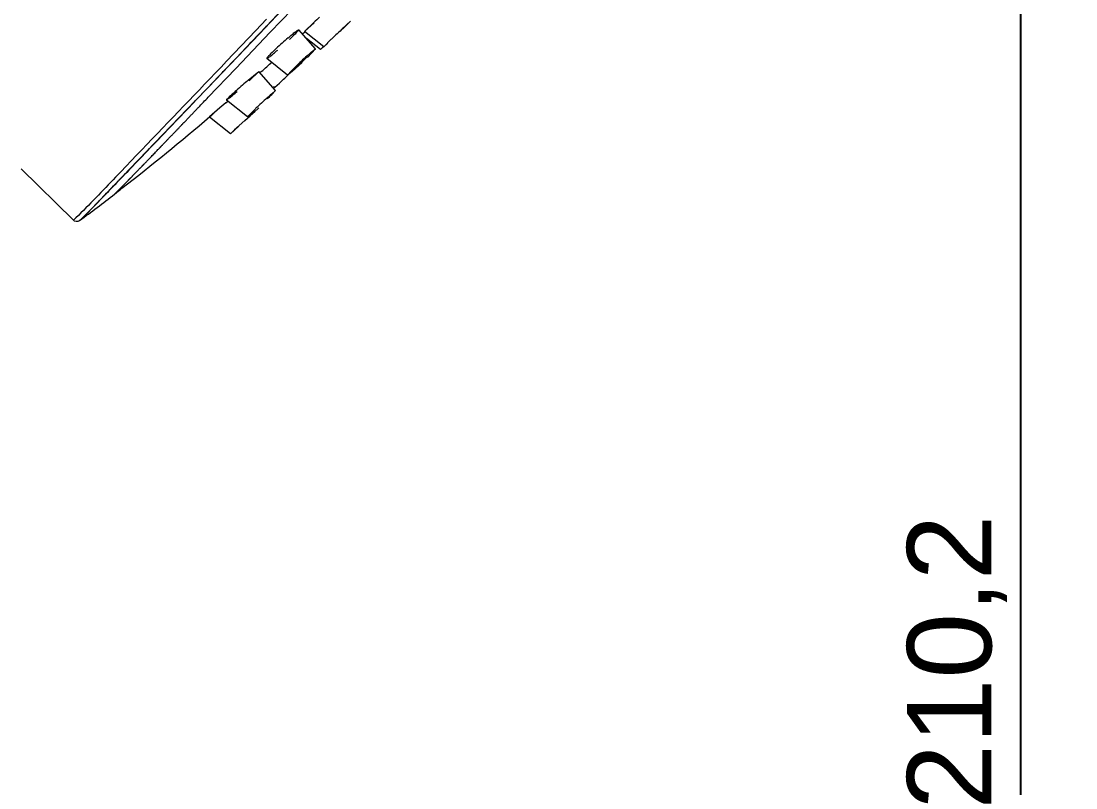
# Model space of a CAD drawing. Header units: millimetres. Extents: x 789 to 1209, y -1278 to -684.
# Drawn here: x 908.1 to 958.1, y -945.7 to -909.4 of the extents above; entities that cross this region are included whole.
import ezdxf

# ---------------------------------------------------------------- set-up
doc = ezdxf.new("R2010")
doc.units = ezdxf.units.MM
doc.header["$LTSCALE"] = 0.1
doc.layers.get('0').update_dxf_attribs({"lineweight": 13})
doc.layers.add('DIM', color=3, linetype='Continuous', lineweight=9)
doc.styles.get("Standard").update_dxf_attribs({"font": 'arial.ttf'})
doc.dimstyles.new('ISO-25', dxfattribs={"dimtxt": 2.5, "dimasz": 2.5, "dimexe": 1.25, "dimexo": 0.625, "dimtad": 1, "dimlfac": 1.333333, "dimtxsty": 'Standard', "dimcen": 2.5, "dimadec": 0, "dimazin": 0, "dimtfac": 1, "dimtmove": 0, "dimatfit": 3, "dimfxl": 0, "dimarcsym": 0})

# ---------------------------------------------------------------- blocks, each defined once
blk = doc.blocks.new('*D16')
at = {"layer": 'Defpoints', "color": 0}
for p in [(951.903, -851.792), (951.903, -875.417), (841.418, -1018.59)]:
    blk.add_point(p, dxfattribs=at)
at = {"layer": 'DIM', "color": 0, "linetype": 'ByBlock', "lineweight": -2}
for p, q in [((841.418, -1017.965), (841.418, -850.542)), ((951.903, -874.792), (951.903, -850.542)), ((845.418, -851.792), (947.903, -851.792))]:
    blk.add_line(p, q, dxfattribs=at)
at = {"layer": 'DIM', "color": 0}
for points in [[(845.418, -851.126), (845.418, -852.459), (841.418, -851.792)], [(947.903, -851.126), (947.903, -852.459), (951.903, -851.792)]]:
    blk.add_solid(points, dxfattribs=at)
at = {"layer": 'DIM', "color": 0, "insert": (896.661, -848.764), "char_height": 4, "attachment_point": 5}
blk.add_mtext('147,3', dxfattribs=at)
blk = doc.blocks.new('*D18')
at = {"layer": 'Defpoints', "color": 0}
for p in [(955.5, -860.923), (989.041, -860.923), (975.71, -1018.59)]:
    blk.add_point(p, dxfattribs=at)
at = {"layer": 'DIM', "color": 0, "linetype": 'ByBlock', "lineweight": -2}
for p, q in [((988.416, -860.923), (954.25, -860.923)), ((955.5, -1014.59), (955.5, -864.923)), ((975.085, -1018.59), (954.25, -1018.59))]:
    blk.add_line(p, q, dxfattribs=at)
at = {"layer": 'DIM', "color": 0}
for points in [[(954.833, -864.923), (956.166, -864.923), (955.5, -860.923)], [(954.833, -1014.59), (956.166, -1014.59), (955.5, -1018.59)]]:
    blk.add_solid(points, dxfattribs=at)
at = {"layer": 'DIM', "color": 0, "insert": (952.471, -939.756), "char_height": 4, "attachment_point": 5, "rotation": 90}
blk.add_mtext('210,2', dxfattribs=at)

msp = doc.modelspace()

# ---------------------------------------------------------------- linework, layer by layer
at = {"color": 7, "linetype": 'Continuous'}
for p, q in [((919.889, -909.883), (921.44, -908.257)), ((919.71, -909.597), (920.458, -908.812)), ((919.876, -909.423), (920.829, -908.423)), ((919.712, -909.269), (919.456, -909.537)), ((919.205, -909.801), (917.815, -911.256)), ((918.985, -910.358), (919.71, -909.597)), ((919.147, -910.188), (919.652, -909.658)), ((919.456, -909.537), (919.205, -909.801)), ((919.37, -909.953), (919.621, -909.691)), ((919.621, -909.691), (919.876, -909.423)), ((919.652, -909.658), (919.71, -909.597)), ((919.71, -909.597), (919.91, -909.387)), ((922.038, -910.668), (921.237, -909.763)), ((921.952, -909.427), (921.514, -909.853)), ((921.514, -909.853), (921.963, -909.438)), ((923.697, -909.357), (923.308, -909.737)), ((923.51, -909.529), (923.697, -909.357)), ((917.976, -911.414), (919.37, -909.953)), ((918.252, -911.598), (919.889, -909.883)), ((918.985, -910.358), (919.147, -910.188)), ((921.418, -909.958), (921.522, -909.861)), ((922.421, -910.574), (921.514, -909.853)), ((922.265, -910.705), (921.608, -910.183)), ((922.421, -910.574), (922.783, -910.22)), ((922.783, -910.22), (922.814, -910.19)), ((918.282, -911.094), (918.985, -910.358)), ((918.888, -910.459), (918.985, -910.358)), ((921.829, -910.832), (922.038, -910.668)), ((922.038, -910.668), (921.86, -910.868)), ((922.265, -910.705), (922.408, -910.578)), ((922.31, -910.657), (922.265, -910.705)), ((922.398, -910.57), (922.31, -910.657)), ((922.611, -910.4), (922.421, -910.574)), ((917.815, -911.256), (917.55, -911.535)), ((917.659, -911.747), (918.282, -911.094)), ((920.709, -911.918), (919.717, -911.129)), ((919.913, -911.346), (919.949, -911.313)), ((921.399, -911.315), (920.92, -911.752)), ((921.104, -911.548), (921.387, -911.301)), ((921.651, -911.033), (921.369, -911.28)), ((921.387, -911.301), (921.597, -911.097)), ((921.597, -911.097), (921.651, -911.033)), ((921.86, -910.868), (921.65, -911.075)), ((916.947, -912.963), (918.252, -911.598)), ((916.953, -912.485), (917.604, -911.804)), ((917.289, -911.808), (917.023, -912.087)), ((917.55, -911.535), (917.289, -911.808)), ((917.452, -911.963), (917.712, -911.691)), ((917.498, -911.915), (917.604, -911.804)), ((917.604, -911.804), (917.659, -911.747)), ((917.604, -911.804), (917.619, -911.788)), ((917.619, -911.788), (917.756, -911.645)), ((917.712, -911.691), (917.976, -911.414)), ((918.845, -912.153), (919.342, -911.752)), ((919.342, -911.752), (918.884, -912.189)), ((920.14, -912.652), (919.342, -911.751)), ((920.709, -911.918), (920.889, -911.715)), ((920.92, -911.752), (920.709, -911.918)), ((921.079, -911.528), (921.101, -911.506)), ((921.159, -911.484), (921.109, -911.539)), ((921.251, -911.392), (921.159, -911.484)), ((917.023, -912.087), (916.769, -912.352)), ((916.935, -912.504), (917.187, -912.24)), ((916.971, -912.466), (917.099, -912.333)), ((917.099, -912.333), (917.498, -911.915)), ((917.187, -912.24), (917.452, -911.963)), ((920.1, -912.493), (920.323, -912.294)), ((916.33, -913.137), (916.953, -912.485)), ((916.769, -912.352), (916.521, -912.611)), ((916.689, -912.761), (916.935, -912.504)), ((916.953, -912.485), (916.971, -912.466)), ((919.939, -912.821), (920.14, -912.652)), ((920.14, -912.652), (919.956, -912.839)), ((911.357, -918.306), (916.33, -913.137)), ((911.576, -918.082), (916.288, -913.181)), ((916.288, -913.181), (916.33, -913.137)), ((917.783, -913.228), (917.495, -913.477)), ((917.783, -913.228), (917.872, -913.151)), ((918.799, -913.89), (917.803, -913.098)), ((917.495, -913.477), (917.01, -913.896)), ((918.677, -914.076), (918.933, -913.841)), ((918.799, -913.89), (919.184, -913.513)), ((919.004, -913.718), (918.799, -913.89)), ((918.933, -913.841), (918.953, -913.823)), ((918.953, -913.823), (919.15, -913.643)), ((919.146, -913.646), (918.953, -913.822)), ((919.291, -913.513), (919.146, -913.646)), ((919.15, -913.643), (919.293, -913.511)), ((919.184, -913.513), (919.206, -913.493)), ((919.343, -913.465), (919.291, -913.513)), ((919.293, -913.511), (919.34, -913.469)), ((919.34, -913.469), (919.343, -913.465)), ((916.999, -913.905), (917.025, -913.884)), ((917.01, -913.896), (916.999, -913.905)), ((917.997, -914.699), (917, -913.905)), ((918.001, -914.696), (918.396, -914.334)), ((918.396, -914.333), (918.194, -914.518)), ((918.396, -914.334), (918.418, -914.314)), ((918.418, -914.314), (918.677, -914.076)), ((918.048, -914.652), (917.997, -914.699)), ((917.997, -914.699), (918.001, -914.696)), ((918.194, -914.518), (918.048, -914.652)), ((908.07, -916.36), (910.543, -918.799)), ((912.505, -917.553), (912.537, -917.524)), ((911.033, -918.634), (911.576, -918.082)), ((910.662, -918.691), (910.543, -918.799)), ((910.842, -918.816), (911.033, -918.634))]:
    msp.add_line(p, q, dxfattribs=at)
for centre, radius, start, end in [((1040.152, -1033.442), 171.321, 133.49801, 133.62479), ((992.033, -982.255), 99.923, 133.43645, 133.65182), ((963.018, -951.598), 57.712, 133.2023, 133.44549), ((932.738, -924.148), 18.44, 130.6405, 131.8029), ((993.902, -984.237), 102.646, 133.64279, 133.83207), ((932.388, -923.777), 17.93, 131.7611, 132.9769), ((930.473, -920.715), 13.13, 131.1722, 132.3399), ((937.046, -927.97), 22.919, 133.2068, 134.0832), ((936.733, -927.615), 22.446, 132.2888, 133.2455), ((836.926, -819.832), 123.538, 311.88003, 312.20243), ((930.391, -921.13), 13.376, 134.1199, 135.263), ((943.187, -940.621), 37.456, 130.5323, 131.1051), ((905.549, -895.974), 22.014, 312.1518, 313.0666), ((905.181, -895.566), 22.564, 313.0441, 313.7065), ((942.239, -939.556), 36.03, 131.0827, 131.6887), ((936.596, -931.56), 25.072, 131.6352, 132.2482), ((902.804, -894.958), 24.777, 313.1182, 313.8056), ((924.753, -917.117), 6.61, 135.2212, 135.9225), ((915.723, -907.436), 6.687, 310.1136, 310.8755), ((949.346, -945.639), 44.066, 132.6989, 133.1556), ((948.734, -944.953), 43.147, 132.2214, 132.7191), ((879.682, -870.104), 57.543, 310.46329, 310.72742), ((837.029, -819.95), 123.381, 307.91683, 310.41837), ((837.056, -819.984), 123.337, 307.71044, 307.91657), ((837.057, -819.984), 123.337, 306.74431, 307.71045)]:
    msp.add_arc(centre, radius, start, end, dxfattribs=at)
for points, knots in [([(920.728, -910.156), (920.794, -910.099), (920.91, -910.003), (921.072, -909.863), (921.161, -909.815), (921.227, -909.753), (921.238, -909.764)], [0, 0, 0, 0, 0.404729, 0.722624, 0.926396, 1, 1, 1, 1]), ([(921.238, -909.764), (921.248, -909.776), (921.181, -909.834), (921.124, -909.916), (920.97, -910.06), (920.863, -910.165), (920.801, -910.224)], [0, 0, 0, 0, 0.073407, 0.276744, 0.594714, 1, 1, 1, 1]), ([(920.165, -910.658), (920.1, -910.719), (919.991, -910.825), (919.831, -910.976), (919.775, -911.055), (919.705, -911.119), (919.717, -911.129)], [0, 0, 0, 0, 0.407076, 0.726122, 0.92902, 1, 1, 1, 1]), ([(919.717, -911.129), (919.731, -911.14), (919.795, -911.079), (919.891, -911.026), (920.054, -910.885), (920.173, -910.787), (920.239, -910.73)], [0, 0, 0, 0, 0.077278, 0.282415, 0.598938, 1, 1, 1, 1]), ([(921.109, -911.539), (921.108, -911.541), (921.106, -911.543), (921.103, -911.547), (921.104, -911.548)], [0, 0, 0, 0, 0.724044, 1, 1, 1, 1]), ([(916.521, -912.611), (915.198, -913.995), (913.243, -916.02), (911.304, -918.061), (910.662, -918.691)], [0, 0, 0, 0, 0.680417, 1, 1, 1, 1]), ([(910.842, -918.816), (910.893, -918.778), (911.04, -918.62), (911.361, -918.307), (911.849, -917.8), (912.843, -916.775), (914.475, -915.075), (915.885, -913.603), (916.689, -912.761)], [0, 0, 0, 0, 0.022709, 0.076223, 0.160081, 0.273548, 0.585103, 1, 1, 1, 1]), ([(918.276, -912.65), (918.21, -912.709), (918.099, -912.813), (917.927, -912.955), (917.877, -913.035), (917.791, -913.089), (917.803, -913.098)], [0, 0, 0, 0, 0.407156, 0.726846, 0.9305, 1, 1, 1, 1]), ([(917.803, -913.098), (917.816, -913.108), (917.872, -913.037), (917.969, -912.989), (918.129, -912.842), (918.248, -912.746), (918.315, -912.688)], [0, 0, 0, 0, 0.073426, 0.278371, 0.596471, 1, 1, 1, 1]), ([(912.537, -917.524), (912.552, -917.509), (912.581, -917.481), (912.618, -917.444), (912.647, -917.416), (912.669, -917.394), (912.691, -917.372), (912.709, -917.354), (912.724, -917.34), (912.735, -917.329), (912.744, -917.32), (912.751, -917.313), (912.757, -917.307), (912.761, -917.303), (912.765, -917.299), (912.767, -917.297), (912.769, -917.295), (912.77, -917.294), (912.771, -917.293), (912.772, -917.292), (912.774, -917.291), (912.776, -917.288), (912.78, -917.284), (912.785, -917.279), (912.79, -917.274), (912.797, -917.267), (912.809, -917.254), (912.827, -917.237), (912.847, -917.216), (912.868, -917.195), (912.888, -917.174), (912.916, -917.146), (912.95, -917.111), (912.992, -917.068), (913.033, -917.026), (913.067, -916.991), (913.095, -916.963), (913.115, -916.942), (913.136, -916.921), (913.157, -916.9), (913.174, -916.883), (913.188, -916.869), (913.196, -916.86), (913.203, -916.853), (913.207, -916.849), (913.21, -916.846), (913.211, -916.845), (913.212, -916.844), (913.215, -916.841), (913.218, -916.838), (913.223, -916.832), (913.229, -916.826), (913.239, -916.816), (913.252, -916.803), (913.267, -916.787), (913.287, -916.767), (913.312, -916.741), (913.342, -916.71), (913.382, -916.668), (913.432, -916.617), (913.492, -916.555), (913.553, -916.493), (913.613, -916.431), (913.663, -916.379), (913.703, -916.338), (913.733, -916.307), (913.763, -916.276), (913.788, -916.25), (913.808, -916.229), (913.821, -916.216), (913.831, -916.206), (913.838, -916.198), (913.845, -916.192), (913.849, -916.187), (913.852, -916.185), (913.853, -916.183), (913.856, -916.18), (913.859, -916.177), (913.865, -916.171), (913.873, -916.162), (913.883, -916.152), (913.896, -916.139), (913.912, -916.122), (913.938, -916.095), (913.971, -916.061), (914.01, -916.02), (914.049, -915.979), (914.102, -915.925), (914.167, -915.857), (914.245, -915.776), (914.324, -915.695), (914.402, -915.614), (914.48, -915.532), (914.546, -915.465), (914.591, -915.417), (914.618, -915.39), (914.637, -915.37), (914.654, -915.353), (914.667, -915.339), (914.675, -915.331), (914.681, -915.324), (914.685, -915.32), (914.689, -915.317), (914.692, -915.313), (914.699, -915.305), (914.709, -915.295), (914.725, -915.278), (914.745, -915.257), (914.777, -915.224), (914.817, -915.183), (914.865, -915.133), (914.929, -915.066), (915.009, -914.983), (915.104, -914.884), (915.2, -914.784), (915.296, -914.684), (915.376, -914.601), (915.439, -914.535), (915.487, -914.485), (915.535, -914.435), (915.583, -914.385), (915.623, -914.344), (915.651, -914.315), (915.667, -914.298), (915.679, -914.286), (915.691, -914.273), (915.7, -914.264), (915.706, -914.258), (915.709, -914.255), (915.712, -914.251), (915.717, -914.246), (915.723, -914.24), (915.732, -914.23), (915.744, -914.217), (915.764, -914.197), (915.788, -914.172), (915.817, -914.142), (915.856, -914.101), (915.904, -914.051), (915.962, -913.991), (916.039, -913.91), (916.136, -913.809), (916.251, -913.688), (916.367, -913.567), (916.522, -913.406), (916.715, -913.205), (916.869, -913.043), (916.947, -912.963)], [0, 0, 0, 0, 0.03125, 0.0625, 0.078125, 0.09375, 0.109375, 0.125, 0.132812, 0.140625, 0.148438, 0.152344, 0.15625, 0.160156, 0.162109, 0.164062, 0.165039, 0.166016, 0.166504, 0.166992, 0.16748, 0.167969, 0.169922, 0.171875, 0.173828, 0.175781, 0.179688, 0.1875, 0.195312, 0.203125, 0.210938, 0.21875, 0.234375, 0.25, 0.265625, 0.28125, 0.289062, 0.296875, 0.304688, 0.3125, 0.320312, 0.324219, 0.328125, 0.330078, 0.332031, 0.33252, 0.333008, 0.333496, 0.333984, 0.334961, 0.335938, 0.337891, 0.339844, 0.34375, 0.347656, 0.351562, 0.359375, 0.367188, 0.375, 0.390625, 0.40625, 0.421875, 0.4375, 0.453125, 0.460938, 0.46875, 0.476562, 0.484375, 0.488281, 0.492188, 0.494141, 0.496094, 0.498047, 0.499023, 0.499512, 0.5, 0.500488, 0.500977, 0.501953, 0.503906, 0.505859, 0.507812, 0.511719, 0.515625, 0.523438, 0.53125, 0.539062, 0.546875, 0.5625, 0.578125, 0.59375, 0.609375, 0.625, 0.640625, 0.648438, 0.652344, 0.65625, 0.660156, 0.662109, 0.664062, 0.665039, 0.666016, 0.666504, 0.666992, 0.667969, 0.669922, 0.671875, 0.675781, 0.679688, 0.6875, 0.695312, 0.703125, 0.71875, 0.734375, 0.75, 0.765625, 0.78125, 0.789062, 0.796875, 0.804688, 0.8125, 0.820312, 0.824219, 0.826172, 0.828125, 0.830078, 0.832031, 0.83252, 0.833008, 0.833496, 0.833984, 0.834961, 0.835938, 0.837891, 0.839844, 0.84375, 0.847656, 0.851562, 0.859375, 0.867188, 0.875, 0.890625, 0.90625, 0.921875, 0.9375, 0.96875, 1, 1, 1, 1]), ([(910.842, -918.816), (910.837, -918.82), (910.755, -918.879), (910.611, -918.866), (910.543, -918.799)], [0, 0, 0, 0, 0.064048, 1, 1, 1, 1])]:
    msp.add_open_spline(points, degree=3, knots=knots, dxfattribs=at)

# ---------------------------------------------------------------- dimensions: what is measured, and where the dimension line sits
at = {"layer": 'DIM'}
dim = msp.add_linear_dim(base=(951.903, -851.792), p1=(841.418, -1018.59), p2=(951.903, -875.417), dimstyle='ISO-25', override={"dimtxt": 4, "dimasz": 4, "dimdec": 1, "dimlfac": 1.333333, "dimtdec": 1, "dimfxl": 1.25, "dimarcsym": 1}, dxfattribs=at)
dim.commit()
dim.dimension.update_dxf_attribs({"geometry": '*D16', "text_midpoint": (896.661, -848.764)})
dim = msp.add_linear_dim(base=(955.5, -860.923), p1=(975.71, -1018.59), p2=(989.041, -860.923), angle=90, dimstyle='ISO-25', override={"dimtxt": 4, "dimasz": 4, "dimdec": 1, "dimlfac": 1.333333, "dimtdec": 1, "dimfxl": 1.25, "dimarcsym": 1}, dxfattribs=at)
dim.commit()
dim.dimension.update_dxf_attribs({"geometry": '*D18', "text_midpoint": (952.471, -939.756)})

doc.saveas('drawing.dxf')
